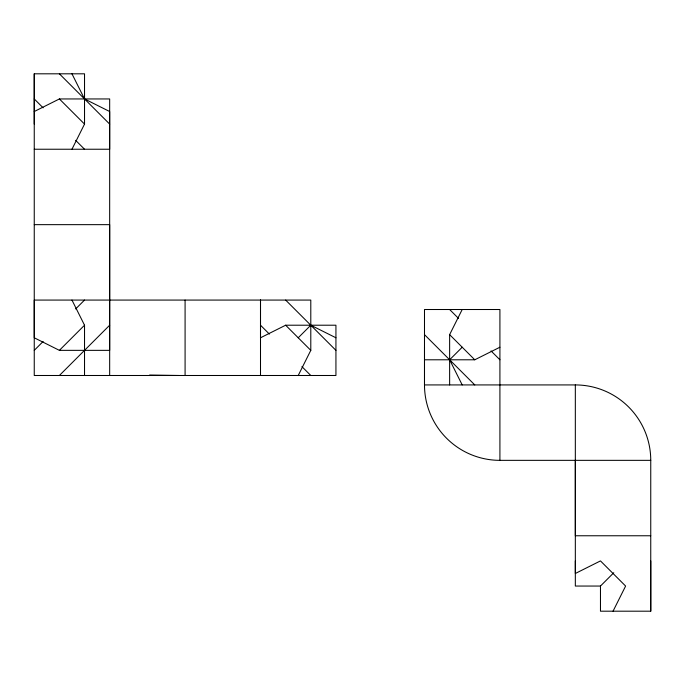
<?xml version="1.0" encoding="UTF-8"?>
<svg xmlns="http://www.w3.org/2000/svg" width="685" height="685" viewBox="0 0 685 685"><rect width="100%" height="100%" fill="white"/><g stroke="black" fill="none" stroke-linecap="round" stroke-linejoin="round"><path stroke-width="1.03" d="M260.505 375.491L260.505 300.073L260.505 337.782L285.645 325.212L335.933 325.212L335.933 375.491L34.25 375.491L34.25 73.809L84.529 73.809L84.529 124.088L71.959 149.236M424.494 347.218L424.494 384.927A75.418 75.418 0 0 0 499.913 460.346L650.75 460.346L650.75 611.191L600.471 611.191L600.471 586.052L613.777 572.737M575.331 460.346L575.331 573.482L600.471 560.912L625.611 586.052L613.041 611.191M298.223 375.491L310.793 350.352L310.793 300.073L34.25 300.073L34.25 337.782L59.389 350.352L109.669 350.352L109.669 111.518L84.529 98.948L71.959 73.809M449.634 384.927L449.634 334.648L462.204 309.509M34.25 350.352L43.121 341.481M75.658 308.944L84.529 300.073M59.389 350.352L84.529 325.212L71.959 300.073M59.389 375.491L109.669 325.212M298.223 337.782L310.793 325.212L335.933 337.782M462.204 347.218L449.634 359.788L462.204 384.927M34.25 111.518L59.389 98.948L109.669 98.948L109.669 149.236L34.25 149.236M424.494 359.788L474.774 359.788L499.913 347.218M34.25 224.654L109.669 224.654L109.669 375.491M178.931 375.491L149.613 375.029M650.75 460.346A75.418 75.418 0 0 0 575.331 384.927L424.494 384.927L424.494 309.509L499.913 309.509L499.913 460.346M650.75 535.764L575.331 535.764L575.331 384.927M600.471 586.052L575.331 586.052L575.331 560.912M449.634 309.509L458.505 318.379M491.034 350.917L499.913 359.788M449.634 334.648L474.774 359.788M424.494 334.648L474.774 384.927M59.389 73.809L109.669 124.088M285.645 300.073L335.933 350.352M59.389 98.948L84.529 124.088M285.645 325.212L310.793 350.352M34.25 98.948L43.121 107.828M75.658 140.356L84.529 149.236M260.505 325.212L269.385 334.083M301.914 366.621L310.793 375.491M650.75 560.912L650.75 611.191M185.087 300.073L185.087 375.491M84.529 325.212L84.529 375.491M34.25 73.809L34.25 124.088"/></g></svg>
